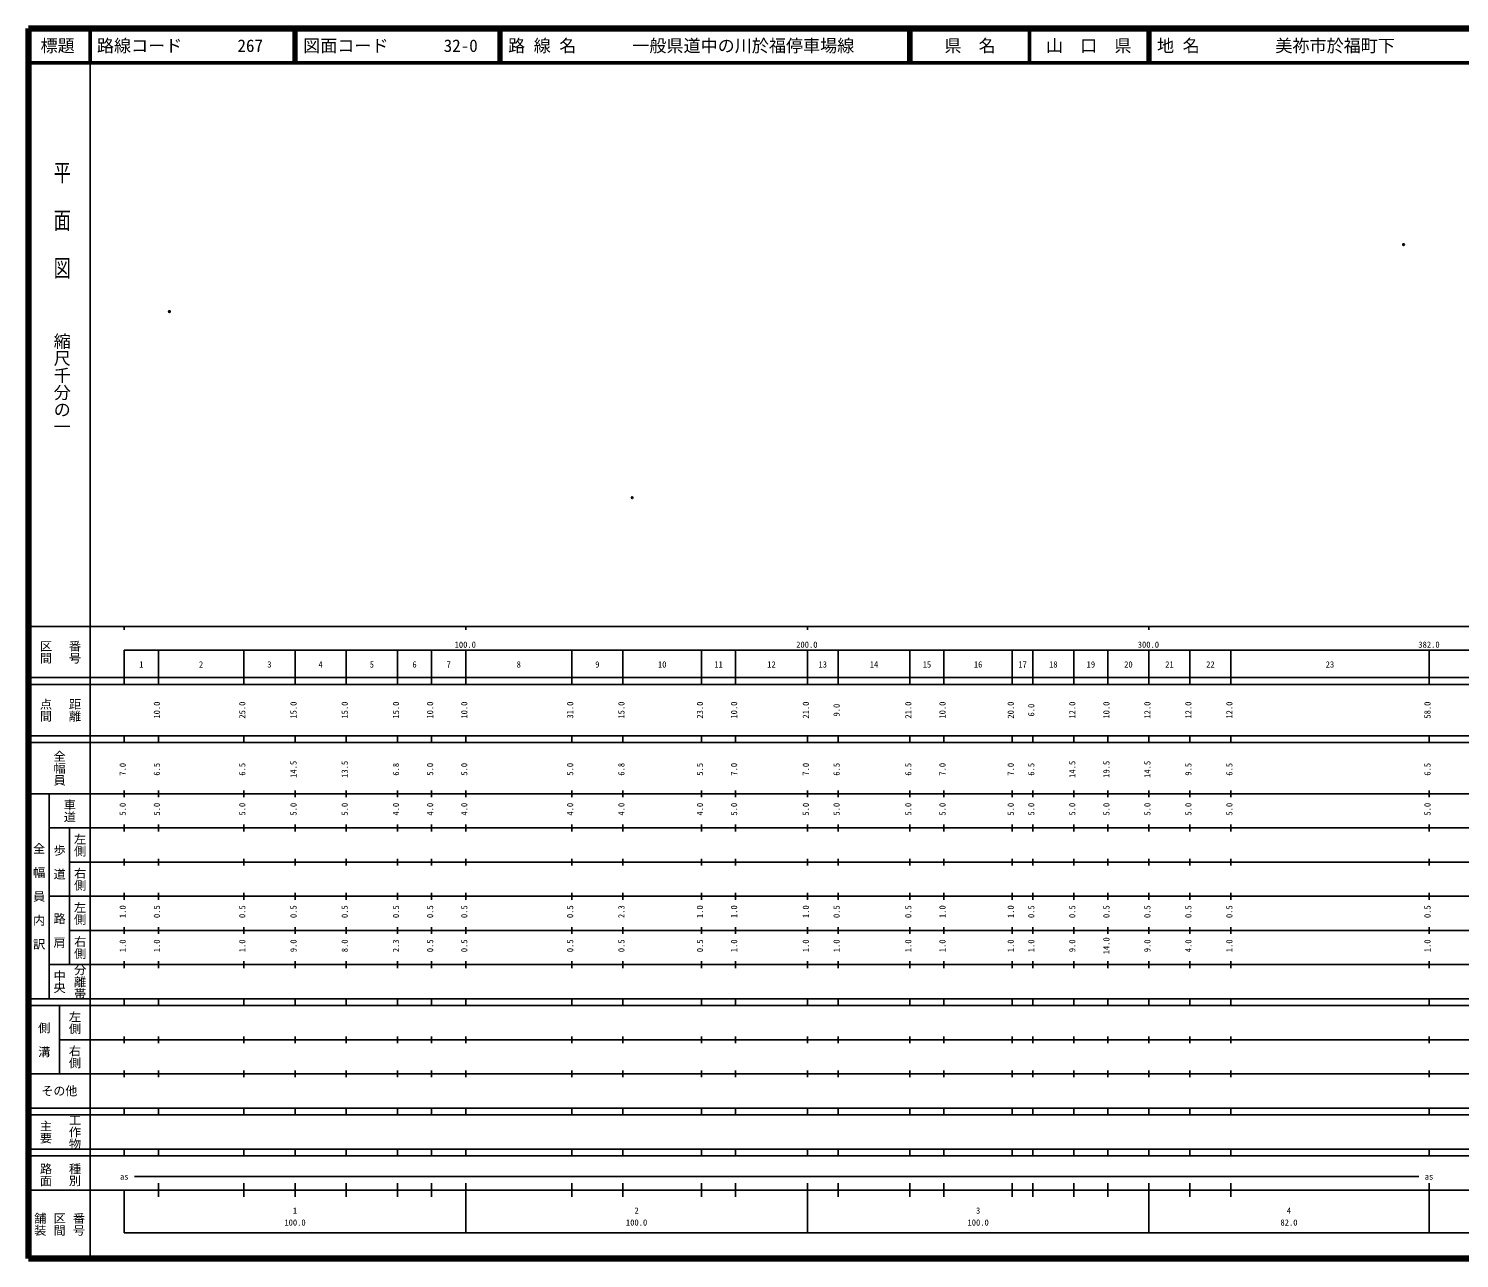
# Model space of a CAD drawing. Units: millimetres on the paper. Extents: x 40 to 680, y 20 to 380.
# Drawn here: x 40 to 458.9, y 20 to 380 of the extents above; entities that cross this region are included whole.
import ezdxf
from ezdxf.enums import TextEntityAlignment as Align

# ---------------------------------------------------------------- set-up
doc = ezdxf.new("R2010")
doc.units = ezdxf.units.MM
doc.header["$PDMODE"] = 32
doc.header["$PDSIZE"] = 0.5
doc.layers.add('M-OTRS', color=6, linetype='Continuous')
doc.layers.add('M-TTL-TXT', color=7, linetype='Continuous')
for name, color, linetype, lineweight in [('M-TTL', 2, 'Continuous', 140), ('M-TTL-BAND', 7, 'Continuous', 25), ('M-TTL-LINE', 7, 'Continuous', 50)]:
    doc.layers.add(name, color=color, linetype=linetype, lineweight=lineweight)
doc.styles.add('@ＭＳ ゴシック', font='')
doc.styles.add('ＭＳ ゴシック', font='')
doc.styles.get('@ＭＳ ゴシック').set_extended_font_data('@MS Gothic')
doc.styles.get('ＭＳ ゴシック').set_extended_font_data('MS Gothic')

msp = doc.modelspace()

# ---------------------------------------------------------------- linework, layer by layer
at = {"layer": 'M-OTRS'}
for p in [(442.54, 316.793), (81.224, 297.166), (216.723, 242.686)]:
    msp.add_point(p, dxfattribs=at)
at = {"layer": 'M-TTL'}
for p, q in [((40, 380), (40, 20)), ((680, 380), (40, 380)), ((40, 20), (680, 20))]:
    msp.add_line(p, q, dxfattribs=at)
at = {"layer": 'M-TTL-BAND'}
for p, q in [((58, 370), (58, 20)), ((40, 205), (579, 205)), ((68, 205), (68, 204)), ((168, 205), (168, 204)), ((268, 205), (268, 204)), ((368, 205), (368, 204)), ((68, 198), (579, 198)), ((68, 198), (68, 188)), ((78, 188), (78, 198)), ((103, 188), (103, 198)), ((118, 188), (118, 198)), ((133, 188), (133, 198)), ((148, 188), (148, 198)), ((158, 188), (158, 198)), ((168, 188), (168, 198)), ((199, 188), (199, 198)), ((214, 188), (214, 198)), ((237, 188), (237, 198)), ((247, 188), (247, 198)), ((268, 188), (268, 198)), ((277, 188), (277, 198)), ((298, 188), (298, 198)), ((308, 188), (308, 198)), ((328, 188), (328, 198)), ((334, 188), (334, 198)), ((346, 188), (346, 198)), ((356, 188), (356, 198)), ((368, 188), (368, 198)), ((380, 188), (380, 198)), ((392, 188), (392, 198)), ((450, 188), (450, 198)), ((40, 190), (579, 190)), ((40, 188), (579, 188)), ((40, 173), (579, 173)), ((68, 171), (68, 173)), ((78, 171), (78, 173)), ((103, 171), (103, 173)), ((118, 171), (118, 173)), ((133, 171), (133, 173)), ((148, 171), (148, 173)), ((158, 171), (158, 173)), ((168, 171), (168, 173)), ((199, 171), (199, 173)), ((214, 171), (214, 173)), ((237, 171), (237, 173)), ((247, 171), (247, 173)), ((268, 171), (268, 173)), ((277, 171), (277, 173)), ((298, 171), (298, 173)), ((308, 171), (308, 173)), ((328, 171), (328, 173)), ((334, 171), (334, 173)), ((346, 171), (346, 173)), ((356, 171), (356, 173)), ((368, 171), (368, 173)), ((380, 171), (380, 173)), ((392, 171), (392, 173)), ((450, 171), (450, 173)), ((40, 171), (579, 171)), ((40, 156), (579, 156)), ((46, 96), (46, 156)), ((68, 155), (68, 157)), ((78, 155), (78, 157)), ((103, 155), (103, 157)), ((118, 155), (118, 157)), ((133, 155), (133, 157)), ((148, 155), (148, 157)), ((158, 155), (158, 157)), ((168, 155), (168, 157)), ((199, 155), (199, 157)), ((214, 155), (214, 157)), ((237, 155), (237, 157)), ((247, 155), (247, 157)), ((268, 155), (268, 157)), ((277, 155), (277, 157)), ((298, 155), (298, 157)), ((308, 155), (308, 157)), ((328, 155), (328, 157)), ((334, 155), (334, 157)), ((346, 155), (346, 157)), ((356, 155), (356, 157)), ((368, 155), (368, 157)), ((380, 155), (380, 157)), ((392, 155), (392, 157)), ((450, 155), (450, 157)), ((68, 145), (68, 147)), ((78, 145), (78, 147)), ((103, 145), (103, 147)), ((118, 145), (118, 147)), ((133, 145), (133, 147)), ((148, 145), (148, 147)), ((158, 145), (158, 147)), ((168, 145), (168, 147)), ((199, 145), (199, 147)), ((214, 145), (214, 147)), ((237, 145), (237, 147)), ((247, 145), (247, 147)), ((268, 145), (268, 147)), ((277, 145), (277, 147)), ((298, 145), (298, 147)), ((308, 145), (308, 147)), ((328, 145), (328, 147)), ((334, 145), (334, 147)), ((346, 145), (346, 147)), ((356, 145), (356, 147)), ((368, 145), (368, 147)), ((380, 145), (380, 147)), ((392, 145), (392, 147)), ((450, 145), (450, 147)), ((46, 146), (579, 146)), ((52, 146), (52, 106)), ((52, 136), (579, 136)), ((68, 135), (68, 137)), ((78, 135), (78, 137)), ((103, 135), (103, 137)), ((118, 135), (118, 137)), ((133, 135), (133, 137)), ((148, 135), (148, 137)), ((158, 135), (158, 137)), ((168, 135), (168, 137)), ((199, 135), (199, 137)), ((214, 135), (214, 137)), ((237, 135), (237, 137)), ((247, 135), (247, 137)), ((268, 135), (268, 137)), ((277, 135), (277, 137)), ((298, 135), (298, 137)), ((308, 135), (308, 137)), ((328, 135), (328, 137)), ((334, 135), (334, 137)), ((346, 135), (346, 137)), ((356, 135), (356, 137)), ((368, 135), (368, 137)), ((380, 135), (380, 137)), ((392, 135), (392, 137)), ((450, 135), (450, 137)), ((46, 126), (579, 126)), ((68, 125), (68, 127)), ((78, 125), (78, 127)), ((103, 125), (103, 127)), ((118, 125), (118, 127)), ((133, 125), (133, 127)), ((148, 125), (148, 127)), ((158, 125), (158, 127)), ((168, 125), (168, 127)), ((199, 125), (199, 127)), ((214, 125), (214, 127)), ((237, 125), (237, 127)), ((247, 125), (247, 127)), ((268, 125), (268, 127)), ((277, 125), (277, 127)), ((298, 125), (298, 127)), ((308, 125), (308, 127)), ((328, 125), (328, 127)), ((334, 125), (334, 127)), ((346, 125), (346, 127)), ((356, 125), (356, 127)), ((368, 125), (368, 127)), ((380, 125), (380, 127)), ((392, 125), (392, 127)), ((450, 125), (450, 127)), ((52, 116), (579, 116)), ((68, 115), (68, 117)), ((78, 115), (78, 117)), ((103, 115), (103, 117)), ((118, 115), (118, 117)), ((133, 115), (133, 117)), ((148, 115), (148, 117)), ((158, 115), (158, 117)), ((168, 115), (168, 117)), ((199, 115), (199, 117)), ((214, 115), (214, 117)), ((237, 115), (237, 117)), ((247, 115), (247, 117)), ((268, 115), (268, 117)), ((277, 115), (277, 117)), ((298, 115), (298, 117)), ((308, 115), (308, 117)), ((328, 115), (328, 117)), ((334, 115), (334, 117)), ((346, 115), (346, 117)), ((356, 115), (356, 117)), ((368, 115), (368, 117)), ((380, 115), (380, 117)), ((392, 115), (392, 117)), ((450, 115), (450, 117)), ((46, 106), (579, 106)), ((68, 105), (68, 107)), ((78, 105), (78, 107)), ((103, 105), (103, 107)), ((118, 105), (118, 107)), ((133, 105), (133, 107)), ((148, 105), (148, 107)), ((158, 105), (158, 107)), ((168, 105), (168, 107)), ((199, 105), (199, 107)), ((214, 105), (214, 107)), ((237, 105), (237, 107)), ((247, 105), (247, 107)), ((268, 105), (268, 107)), ((277, 105), (277, 107)), ((298, 105), (298, 107)), ((308, 105), (308, 107)), ((328, 105), (328, 107)), ((334, 105), (334, 107)), ((346, 105), (346, 107)), ((356, 105), (356, 107)), ((368, 105), (368, 107)), ((380, 105), (380, 107)), ((392, 105), (392, 107)), ((450, 105), (450, 107)), ((40, 96), (579, 96)), ((40, 94), (579, 94)), ((49, 94), (49, 74)), ((68, 94), (68, 96)), ((78, 94), (78, 96)), ((103, 94), (103, 96)), ((118, 94), (118, 96)), ((133, 94), (133, 96)), ((148, 94), (148, 96)), ((158, 94), (158, 96)), ((168, 94), (168, 96)), ((199, 94), (199, 96)), ((214, 94), (214, 96)), ((237, 94), (237, 96)), ((247, 94), (247, 96)), ((268, 94), (268, 96)), ((277, 94), (277, 96)), ((298, 94), (298, 96)), ((308, 94), (308, 96)), ((328, 94), (328, 96)), ((334, 94), (334, 96)), ((346, 94), (346, 96)), ((356, 94), (356, 96)), ((368, 94), (368, 96)), ((380, 94), (380, 96)), ((392, 94), (392, 96)), ((450, 94), (450, 96)), ((49, 84), (579, 84)), ((68, 83), (68, 85)), ((78, 83), (78, 85)), ((103, 83), (103, 85)), ((118, 83), (118, 85)), ((133, 83), (133, 85)), ((148, 83), (148, 85)), ((158, 83), (158, 85)), ((168, 83), (168, 85)), ((199, 83), (199, 85)), ((214, 83), (214, 85)), ((237, 83), (237, 85)), ((247, 83), (247, 85)), ((268, 83), (268, 85)), ((277, 83), (277, 85)), ((298, 83), (298, 85)), ((308, 83), (308, 85)), ((328, 83), (328, 85)), ((334, 83), (334, 85)), ((346, 83), (346, 85)), ((356, 83), (356, 85)), ((368, 83), (368, 85)), ((380, 83), (380, 85)), ((392, 83), (392, 85)), ((450, 83), (450, 85)), ((40, 74), (579, 74)), ((68, 73), (68, 75)), ((78, 73), (78, 75)), ((103, 73), (103, 75)), ((118, 73), (118, 75)), ((133, 73), (133, 75)), ((148, 73), (148, 75)), ((158, 73), (158, 75)), ((168, 73), (168, 75)), ((199, 73), (199, 75)), ((214, 73), (214, 75)), ((237, 73), (237, 75)), ((247, 73), (247, 75)), ((268, 73), (268, 75)), ((277, 73), (277, 75)), ((298, 73), (298, 75)), ((308, 73), (308, 75)), ((328, 73), (328, 75)), ((334, 73), (334, 75)), ((346, 73), (346, 75)), ((356, 73), (356, 75)), ((368, 73), (368, 75)), ((380, 73), (380, 75)), ((392, 73), (392, 75)), ((450, 73), (450, 75)), ((40, 64), (579, 64)), ((68, 62), (68, 64)), ((78, 62), (78, 64)), ((103, 62), (103, 64)), ((118, 62), (118, 64)), ((133, 62), (133, 64)), ((148, 62), (148, 64)), ((158, 62), (158, 64)), ((168, 62), (168, 64)), ((199, 62), (199, 64)), ((214, 62), (214, 64)), ((237, 62), (237, 64)), ((247, 62), (247, 64)), ((268, 62), (268, 64)), ((277, 62), (277, 64)), ((298, 62), (298, 64)), ((308, 62), (308, 64)), ((328, 62), (328, 64)), ((334, 62), (334, 64)), ((346, 62), (346, 64)), ((356, 62), (356, 64)), ((368, 62), (368, 64)), ((380, 62), (380, 64)), ((392, 62), (392, 64)), ((450, 62), (450, 64)), ((40, 62), (579, 62)), ((40, 52), (579, 52)), ((68, 50), (68, 52)), ((78, 50), (78, 52)), ((103, 50), (103, 52)), ((118, 50), (118, 52)), ((133, 50), (133, 52)), ((148, 50), (148, 52)), ((158, 50), (158, 52)), ((168, 50), (168, 52)), ((199, 50), (199, 52)), ((214, 50), (214, 52)), ((237, 50), (237, 52)), ((247, 50), (247, 52)), ((268, 50), (268, 52)), ((277, 50), (277, 52)), ((298, 50), (298, 52)), ((308, 50), (308, 52)), ((328, 50), (328, 52)), ((334, 50), (334, 52)), ((346, 50), (346, 52)), ((356, 50), (356, 52)), ((368, 50), (368, 52)), ((380, 50), (380, 52)), ((392, 50), (392, 52)), ((450, 50), (450, 52)), ((40, 50), (579, 50)), ((71, 44), (447, 44)), ((78, 38), (78, 42)), ((103, 38), (103, 42)), ((118, 38), (118, 42)), ((133, 38), (133, 42)), ((148, 38), (148, 42)), ((158, 38), (158, 42)), ((168, 27.5), (168, 42)), ((199, 38), (199, 42)), ((214, 38), (214, 42)), ((237, 38), (237, 42)), ((247, 38), (247, 42)), ((268, 27.5), (268, 42)), ((277, 38), (277, 42)), ((298, 38), (298, 42)), ((308, 38), (308, 42)), ((328, 38), (328, 42)), ((334, 38), (334, 42)), ((346, 38), (346, 42)), ((356, 38), (356, 42)), ((368, 27.5), (368, 42)), ((380, 38), (380, 42)), ((392, 38), (392, 42)), ((450, 27.5), (450, 42)), ((40, 40), (579, 40)), ((68, 40), (68, 27.5)), ((68, 27.5), (579, 27.5))]:
    msp.add_line(p, q, dxfattribs=at)
at = {"layer": 'M-TTL-LINE'}
for p, q in [((58, 380), (58, 370)), ((117.75, 380), (117.75, 370)), ((118.25, 380), (118.25, 370)), ((177.75, 380), (177.75, 370)), ((178.25, 380), (178.25, 370)), ((297.75, 380), (297.75, 370)), ((298.25, 380), (298.25, 370)), ((333, 380), (333, 370)), ((367.75, 380), (367.75, 370)), ((368.25, 380), (368.25, 370)), ((40, 370), (680, 370))]:
    msp.add_line(p, q, dxfattribs=at)

# ---------------------------------------------------------------- texts
at = {"layer": 'M-TTL-BAND', "style": '@ＭＳ ゴシック', "width": 1.4}
msp.add_text('平  面  図', height=3.666, rotation=270, dxfattribs=at).set_placement((49.777, 306.475), align=Align.MIDDLE_RIGHT)
at = {"layer": 'M-TTL-BAND', "style": '@ＭＳ ゴシック'}
msp.add_text('縮尺千分の一', height=3.666, rotation=270, dxfattribs=at).set_placement((49.777, 261.03), align=Align.MIDDLE_RIGHT)
for s, p in [('区間', (45, 197.5)), ('番号', (53.5, 197.5)), ('点間', (45, 180.5)), ('距離', (53.5, 180.5)), ('全幅員', (49, 163.5)), ('車道', (52, 151)), ('左側', (55, 141)), ('全\u3000幅\u3000員\u3000内\u3000訳', (43, 126)), ('歩\u3000道', (49, 136)), ('右側', (55, 131)), ('左側', (55, 121)), ('路\u3000肩', (49, 116)), ('右側', (55, 111)), ('分離帯', (55, 101)), ('中央', (49, 101)), ('左側', (53.5, 89)), ('側\u3000溝', (44.5, 84)), ('右側', (53.5, 79)), ('主要', (45, 57)), ('工作物', (53.5, 57)), ('路面', (45, 44.5)), ('種別', (53.5, 44.5)), ('舗装', (43.333, 30)), ('区間', (49, 30)), ('番号', (54.667, 30))]:
    msp.add_text(s, height=2.566, rotation=270, dxfattribs=at).set_placement(p, align=Align.MIDDLE_CENTER)
at = {"layer": 'M-TTL-BAND', "style": 'ＭＳ ゴシック'}
for s, p in [('100.0', (167.844, 198.195)), ('200.0', (267.844, 198.195)), ('300.0', (367.844, 198.195)), ('382.0', (450, 198.195)), ('1', (73, 192.405)), ('2', (90.5, 192.405)), ('3', (110.5, 192.405)), ('4', (125.5, 192.405)), ('5', (140.5, 192.405)), ('6', (153, 192.405)), ('7', (163, 192.405)), ('8', (183.5, 192.405)), ('9', (206.5, 192.405)), ('10', (225.5, 192.405)), ('11', (242, 192.405)), ('12', (257.5, 192.405)), ('13', (272.5, 192.405)), ('14', (287.5, 192.405)), ('15', (303, 192.405)), ('16', (318, 192.405)), ('17', (331, 192.405)), ('18', (340, 192.405)), ('19', (351, 192.405)), ('20', (362, 192.405)), ('21', (374, 192.405)), ('22', (386, 192.405)), ('23', (421, 192.405)), ('as', (68, 42.5)), ('as', (450, 42.5)), ('1', (118, 32.523)), ('2', (218, 32.523)), ('3', (318, 32.523)), ('4', (409, 32.523)), ('100.0', (118, 29.033)), ('100.0', (218, 29.033)), ('100.0', (318, 29.033)), ('82.0', (409, 29.033))]:
    msp.add_text(s, height=1.833, dxfattribs=at).set_placement(p, align=Align.BOTTOM_CENTER)
for s, p in [('10.0', (79, 180.5)), ('25.0', (104, 180.5)), ('15.0', (119, 180.5)), ('15.0', (134, 180.5)), ('15.0', (149, 180.5)), ('10.0', (159, 180.5)), ('10.0', (169, 180.5)), ('31.0', (200, 180.5)), ('15.0', (215, 180.5)), ('23.0', (238, 180.5)), ('10.0', (248, 180.5)), ('21.0', (269, 180.5)), ('9.0', (278, 180.5)), ('21.0', (299, 180.5)), ('10.0', (309, 180.5)), ('20.0', (329, 180.5)), ('6.0', (335, 180.5)), ('12.0', (347, 180.5)), ('10.0', (357, 180.5)), ('12.0', (369, 180.5)), ('12.0', (381, 180.5)), ('12.0', (393, 180.5)), ('58.0', (451, 180.5)), ('7.0', (69, 163.174)), ('6.5', (79, 163.174)), ('6.5', (104, 163.174)), ('14.5', (119, 163.174)), ('13.5', (134, 163.174)), ('6.8', (149, 163.174)), ('5.0', (159, 163.174)), ('5.0', (169, 163.174)), ('5.0', (200, 163.174)), ('6.8', (215, 163.174)), ('5.5', (238, 163.174)), ('7.0', (248, 163.174)), ('7.0', (269, 163.174)), ('6.5', (278, 163.174)), ('6.5', (299, 163.174)), ('7.0', (309, 163.174)), ('7.0', (329, 163.174)), ('6.5', (335, 163.174)), ('14.5', (347, 163.174)), ('19.5', (357, 163.174)), ('14.5', (369, 163.174)), ('9.5', (381, 163.174)), ('6.5', (393, 163.174)), ('6.5', (451, 163.174)), ('5.0', (69, 151.5)), ('5.0', (79, 151.5)), ('5.0', (104, 151.5)), ('5.0', (119, 151.5)), ('5.0', (134, 151.5)), ('4.0', (149, 151.5)), ('4.0', (159, 151.5)), ('4.0', (169, 151.5)), ('4.0', (200, 151.5)), ('4.0', (215, 151.5)), ('4.0', (238, 151.5)), ('5.0', (248, 151.5)), ('5.0', (269, 151.5)), ('5.0', (278, 151.5)), ('5.0', (299, 151.5)), ('5.0', (309, 151.5)), ('5.0', (329, 151.5)), ('5.0', (335, 151.5)), ('5.0', (347, 151.5)), ('5.0', (357, 151.5)), ('5.0', (369, 151.5)), ('5.0', (381, 151.5)), ('5.0', (393, 151.5)), ('5.0', (451, 151.5)), ('1.0', (69, 121.5)), ('0.5', (79, 121.5)), ('0.5', (104, 121.5)), ('0.5', (119, 121.5)), ('0.5', (134, 121.5)), ('0.5', (149, 121.5)), ('0.5', (159, 121.5)), ('0.5', (169, 121.5)), ('0.5', (200, 121.5)), ('2.3', (215, 121.5)), ('1.0', (238, 121.5)), ('1.0', (248, 121.5)), ('1.0', (269, 121.5)), ('0.5', (278, 121.5)), ('0.5', (299, 121.5)), ('1.0', (309, 121.5)), ('1.0', (329, 121.5)), ('0.5', (335, 121.5)), ('0.5', (347, 121.5)), ('0.5', (357, 121.5)), ('0.5', (369, 121.5)), ('0.5', (381, 121.5)), ('0.5', (393, 121.5)), ('0.5', (451, 121.5)), ('1.0', (69, 111.5)), ('1.0', (79, 111.5)), ('1.0', (104, 111.5)), ('9.0', (119, 111.5)), ('8.0', (134, 111.5)), ('2.3', (149, 111.5)), ('0.5', (159, 111.5)), ('0.5', (169, 111.5)), ('0.5', (200, 111.5)), ('0.5', (215, 111.5)), ('0.5', (238, 111.5)), ('1.0', (248, 111.5)), ('1.0', (269, 111.5)), ('1.0', (278, 111.5)), ('1.0', (299, 111.5)), ('1.0', (309, 111.5)), ('1.0', (329, 111.5)), ('1.0', (335, 111.5)), ('9.0', (347, 111.5)), ('14.0', (357, 111.5)), ('9.0', (369, 111.5)), ('4.0', (381, 111.5)), ('1.0', (393, 111.5)), ('1.0', (451, 111.5))]:
    msp.add_text(s, height=1.833, rotation=90, dxfattribs=at).set_placement(p, align=Align.BOTTOM_CENTER)
msp.add_text('その他', height=2.566, dxfattribs=at).set_placement((49, 69), align=Align.MIDDLE_CENTER)
at = {"layer": 'M-TTL-TXT', "style": 'ＭＳ ゴシック'}
for s, p in [('標題', (48.5, 375)), ('県\u3000名', (315.625, 375)), ('山\u3000口\u3000県', (350.375, 375))]:
    msp.add_text(s, height=3.666, dxfattribs=at).set_placement(p, align=Align.MIDDLE_CENTER)
for s, p in [('路線コード', (60, 375)), ('図面コード', (120.38, 375)), ('路 線 名', (180.38, 375)), ('一般県道中の川於福停車場線', (216.734, 375)), ('地 名', (370.38, 375)), ('美祢市於福町下', (405.024, 375)), ('267', (101.142, 375)), ('32-0', (161.521, 375))]:
    msp.add_text(s, height=3.666, dxfattribs=at).set_placement(p, align=Align.MIDDLE_LEFT)

doc.saveas('drawing.dxf')
